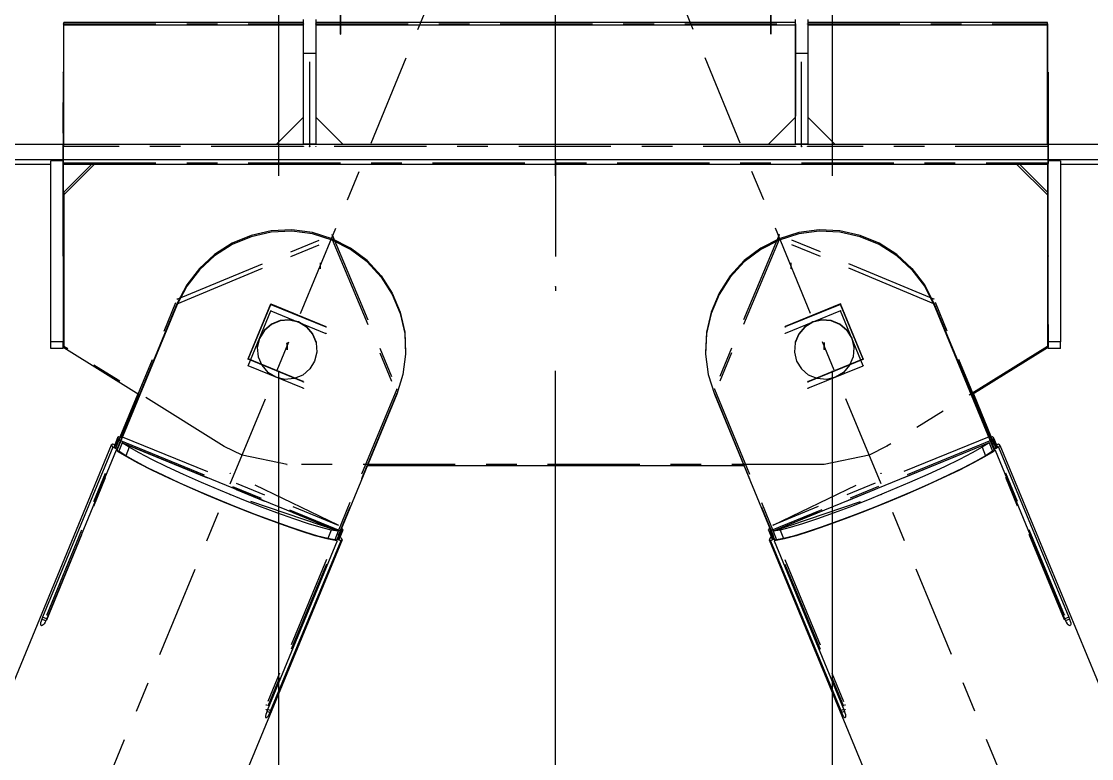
# Model space of a CAD drawing. Header units: millimetres. Extents: x 2368 to 8313, y 7493 to 11698.
# Drawn here: x 5199.21 to 5234.02, y 11434.65 to 11458.64 of the extents above; entities that cross this region are included whole.
import ezdxf

# ---------------------------------------------------------------- set-up
doc = ezdxf.new("R2010")
doc.units = ezdxf.units.MM
for name, pattern in [('CENTER', [50.8, 31.75, -6.35, 6.35, -6.35]), ('XKITLINE00', [0]), ('XKITLINE02', [4, 2, -2]), ('XKITLINE03', [6, 3, -1, 1, -1])]:
    doc.linetypes.add(name, pattern=pattern)

msp = doc.modelspace()

# ---------------------------------------------------------------- linework, layer by layer
at = {"color": 6, "linetype": 'CENTER'}
for p, q in [((5216.5882, 10907.5139), (5216.5882, 11508.9854)), ((5207.5882, 10907.5139), (5207.5882, 11495.735)), ((5225.5882, 10907.5139), (5225.5882, 11495.735))]:
    msp.add_line(p, q, dxfattribs=at)
at = {"color": 8, "linetype": 'XKITLINE03'}
for p, q in [((5052.5881, 11072.0118), (5216.5881, 11469.2205)), ((5052.5882, 11072.0118), (5216.5882, 11469.2205)), ((5209.5881, 11458.2205), (5209.5881, 11469.2205)), ((5209.5882, 11469.2205), (5209.5882, 11458.2205)), ((5209.5882, 11458.2205), (5209.5882, 11469.2205)), ((5380.5882, 11072.0118), (5216.5882, 11469.2205)), ((5380.5882, 11072.0118), (5216.5882, 11469.2205)), ((5223.5881, 11458.2205), (5223.5881, 11469.2205)), ((5223.5882, 11469.2205), (5223.5882, 11458.2205)), ((5223.5882, 11458.2205), (5223.5882, 11469.2205)), ((5200.5881, 11454.5683), (5200.5881, 11458.5529)), ((5200.5881, 11458.5529), (5208.3881, 11458.5529)), ((5200.5882, 11454.5683), (5200.5882, 11458.5529)), ((5200.5882, 11458.5529), (5208.3881, 11458.5529)), ((5208.7881, 11458.5529), (5224.3881, 11458.5529)), ((5208.7881, 11458.5529), (5224.3881, 11458.5529)), ((5224.3881, 11458.5529), (5224.3881, 11454.5684)), ((5224.3881, 11458.5529), (5224.3882, 11454.5684)), ((5224.7881, 11458.5529), (5232.5881, 11458.553)), ((5224.7881, 11458.5529), (5232.5882, 11458.553)), ((5232.5881, 11458.553), (5232.5881, 11454.5684)), ((5232.5882, 11458.553), (5232.5882, 11454.5684)), ((5209.5881, 11458.2205), (5209.5881, 11458.2205)), ((5209.5882, 11458.2205), (5209.5882, 11458.2205)), ((5223.5881, 11458.2205), (5223.5881, 11458.2205)), ((5223.5882, 11458.2205), (5223.5882, 11458.2205)), ((5200.5681, 11451.0013), (5200.5681, 11456.9781)), ((5200.5681, 11456.9781), (5200.5681, 11454.0194)), ((5200.5682, 11451.0013), (5200.5682, 11456.9781)), ((5200.5682, 11456.9781), (5200.5682, 11454.0194)), ((5208.5881, 11454.5574), (5208.5882, 11457.3164)), ((5208.5881, 11454.5574), (5208.5881, 11457.3161)), ((5224.5881, 11454.5574), (5224.5882, 11457.3164)), ((5224.5881, 11454.5574), (5224.5881, 11457.3161)), ((5232.6081, 11451.0013), (5232.6081, 11456.9781)), ((5232.6081, 11456.9781), (5232.6081, 11454.0194)), ((5232.6082, 11451.0013), (5232.6082, 11456.9781)), ((5232.6082, 11456.9781), (5232.6082, 11454.0194)), ((5200.5681, 11454.0194), (5200.5681, 11454.6549)), ((5200.5682, 11454.0194), (5200.5682, 11454.6549)), ((5208.3881, 11454.5683), (5200.5881, 11454.5683)), ((5208.3881, 11454.5683), (5200.5882, 11454.5683)), ((5224.3881, 11454.5684), (5208.7881, 11454.5684)), ((5224.3882, 11454.5684), (5208.7881, 11454.5684)), ((5232.5881, 11454.5684), (5224.7881, 11454.5684)), ((5232.5882, 11454.5684), (5224.7881, 11454.5684)), ((5232.6081, 11454.0194), (5232.6081, 11454.6549)), ((5232.6082, 11454.0194), (5232.6082, 11454.6549)), ((5200.5881, 11454.0304), (5232.5881, 11454.0305)), ((5200.5882, 11454.0304), (5232.5882, 11454.0305)), ((5216.5881, 11454.129), (5216.5881, 11454.0539)), ((5216.5881, 11454.0539), (5216.5881, 11453.9805)), ((5216.5881, 11453.9805), (5216.5881, 11453.9839)), ((5216.5881, 11453.9839), (5216.5881, 11450.002)), ((5232.5881, 11454.0305), (5232.5881, 11448.0633)), ((5232.5882, 11454.0305), (5232.5882, 11448.0633)), ((5204.2828, 11449.6005), (5209.3209, 11451.694)), ((5204.2828, 11449.4513), (5209.3209, 11451.5448)), ((5204.2829, 11449.6005), (5209.321, 11451.694)), ((5204.2829, 11449.4513), (5209.321, 11451.5448)), ((5209.3209, 11451.694), (5211.4226, 11446.6754)), ((5209.3209, 11451.5448), (5211.4226, 11446.5262)), ((5209.321, 11451.694), (5211.4226, 11446.6754)), ((5209.321, 11451.5448), (5211.4226, 11446.5262)), ((5223.8553, 11451.694), (5221.7537, 11446.6754)), ((5223.8553, 11451.5448), (5221.7537, 11446.5262)), ((5223.8554, 11451.694), (5221.7538, 11446.6754)), ((5223.8554, 11451.5448), (5221.7538, 11446.5262)), ((5228.8934, 11449.6005), (5223.8553, 11451.694)), ((5228.8934, 11449.4513), (5223.8553, 11451.5448)), ((5228.8935, 11449.6005), (5223.8554, 11451.694)), ((5228.8935, 11449.4513), (5223.8554, 11451.5448)), ((5216.5881, 11450.002), (5216.5881, 11449.8688)), ((5200.0379, 11439.3192), (5204.2828, 11449.6005)), ((5200.0379, 11439.17), (5204.2828, 11449.4513)), ((5200.038, 11439.3192), (5204.2829, 11449.6005)), ((5200.038, 11439.17), (5204.2829, 11449.4513)), ((5206.5866, 11447.6549), (5207.3246, 11449.4421)), ((5206.5866, 11447.6408), (5207.3246, 11449.4281)), ((5206.5867, 11447.6549), (5207.3246, 11449.4421)), ((5206.5867, 11447.6408), (5207.3246, 11449.4281)), ((5207.3246, 11449.4421), (5209.1188, 11448.707)), ((5207.3246, 11449.4421), (5209.1187, 11448.707)), ((5207.3246, 11449.4281), (5209.1188, 11448.693)), ((5207.3246, 11449.4281), (5209.1187, 11448.693)), ((5225.8517, 11449.4421), (5224.0575, 11448.707)), ((5225.8517, 11449.4281), (5224.0575, 11448.693)), ((5225.8518, 11449.4421), (5224.0576, 11448.707)), ((5225.8518, 11449.4281), (5224.0576, 11448.693)), ((5226.5896, 11447.6549), (5225.8517, 11449.4421)), ((5226.5896, 11447.6408), (5225.8517, 11449.4281)), ((5226.5897, 11447.6549), (5225.8518, 11449.4421)), ((5226.5897, 11447.6408), (5225.8518, 11449.4281)), ((5233.1384, 11439.3192), (5228.8934, 11449.6005)), ((5233.1384, 11439.17), (5228.8934, 11449.4513)), ((5233.1385, 11439.3192), (5228.8935, 11449.6005)), ((5233.1385, 11439.17), (5228.8935, 11449.4513)), ((5206.5866, 11447.4337), (5207.3246, 11449.2209)), ((5206.5867, 11447.4337), (5207.3246, 11449.2209)), ((5207.3246, 11449.2209), (5209.1188, 11448.4858)), ((5207.3246, 11449.2209), (5209.1187, 11448.4858)), ((5225.8517, 11449.2209), (5224.0575, 11448.4858)), ((5225.8518, 11449.2209), (5224.0576, 11448.4858)), ((5226.5896, 11447.4337), (5225.8517, 11449.2209)), ((5226.5897, 11447.4337), (5225.8518, 11449.2209)), ((5200.5681, 11448.7783), (5200.5681, 11448.0426)), ((5200.5682, 11448.7783), (5200.5682, 11448.0426)), ((5232.6081, 11448.7782), (5232.6081, 11448.0426)), ((5232.6082, 11448.7783), (5232.6082, 11448.0426)), ((5205.8092, 11444.8096), (5200.5881, 11448.0633)), ((5205.8093, 11444.8096), (5200.5882, 11448.0633)), ((5207.8527, 11447.9668), (5207.8527, 11448.1599)), ((5207.8528, 11447.9668), (5207.8528, 11448.1599)), ((5225.3236, 11447.9668), (5225.3236, 11448.1599)), ((5225.3236, 11447.9668), (5225.3236, 11448.1599)), ((5232.5881, 11448.0633), (5227.3597, 11444.8131)), ((5232.5882, 11448.0633), (5227.3598, 11444.8131)), ((5208.3808, 11446.9198), (5206.5866, 11447.6549)), ((5208.3808, 11446.9057), (5206.5866, 11447.6408)), ((5208.3809, 11446.9198), (5206.5867, 11447.6549)), ((5208.3809, 11446.9057), (5206.5867, 11447.6408)), ((5224.7954, 11446.9198), (5226.5896, 11447.6549)), ((5224.7954, 11446.9057), (5226.5896, 11447.6408)), ((5224.7955, 11446.9198), (5226.5897, 11447.6549)), ((5224.7955, 11446.9057), (5226.5897, 11447.6408)), ((5208.3808, 11446.6986), (5206.5866, 11447.4337)), ((5208.3809, 11446.6986), (5206.5867, 11447.4337)), ((5224.7954, 11446.6986), (5226.5896, 11447.4337)), ((5224.7955, 11446.6986), (5226.5897, 11447.4337)), ((5211.4226, 11446.6754), (5207.1776, 11436.3941)), ((5211.4226, 11446.6754), (5207.1777, 11436.3941)), ((5221.7537, 11446.6754), (5225.9987, 11436.3941)), ((5221.7538, 11446.6754), (5225.9987, 11436.3941)), ((5211.4226, 11446.5262), (5207.1776, 11436.2448)), ((5211.4226, 11446.5262), (5207.1777, 11436.2448)), ((5221.7537, 11446.5262), (5225.9987, 11436.2448)), ((5221.7538, 11446.5262), (5225.9987, 11436.2448)), ((5202.3813, 11445.1212), (5202.3417, 11445.0864)), ((5202.3417, 11445.0864), (5202.3813, 11445.0193)), ((5202.3813, 11445.1212), (5202.3418, 11445.0864)), ((5202.3418, 11445.0864), (5202.3814, 11445.0193)), ((5202.3813, 11445.0193), (5209.6267, 11442.0509)), ((5202.3814, 11445.0193), (5209.6268, 11442.0509)), ((5202.4915, 11445.1234), (5209.5167, 11442.2452)), ((5202.4915, 11445.1234), (5209.5168, 11442.2452)), ((5202.4915, 11444.9268), (5209.5167, 11442.0486)), ((5202.4915, 11444.9268), (5209.5168, 11442.0486)), ((5206.3887, 11444.5175), (5205.8092, 11444.8096)), ((5206.3888, 11444.5175), (5205.8093, 11444.8096)), ((5230.795, 11445.0193), (5223.5496, 11442.0509)), ((5230.7949, 11445.0193), (5223.5496, 11442.0509)), ((5230.6848, 11445.1234), (5223.6595, 11442.2452)), ((5230.6848, 11444.9268), (5223.6595, 11442.0486)), ((5230.6849, 11445.1234), (5223.6596, 11442.2452)), ((5230.6849, 11444.9268), (5223.6596, 11442.0486)), ((5227.3597, 11444.8131), (5226.7865, 11444.5201)), ((5227.3598, 11444.8131), (5226.7866, 11444.5201)), ((5230.8345, 11445.0864), (5230.7949, 11445.0193)), ((5230.795, 11445.1212), (5230.8345, 11445.0864)), ((5230.8346, 11445.0864), (5230.795, 11445.0193)), ((5230.7951, 11445.1212), (5230.8346, 11445.0864)), ((5207.8527, 11444.2182), (5206.3887, 11444.5175)), ((5207.8528, 11444.2182), (5206.3888, 11444.5175)), ((5226.7865, 11444.5201), (5225.3235, 11444.2182)), ((5226.7866, 11444.5201), (5225.3236, 11444.2182)), ((5225.3235, 11444.2182), (5207.8527, 11444.2182)), ((5225.3236, 11444.2182), (5207.8528, 11444.2182)), ((5209.5167, 11442.2452), (5206.0041, 11443.9336)), ((5209.5168, 11442.2452), (5206.0042, 11443.9336)), ((5223.6595, 11442.2452), (5227.1722, 11443.9336)), ((5223.6596, 11442.2452), (5227.1722, 11443.9336)), ((5209.5167, 11442.0486), (5206.0041, 11443.2384)), ((5209.5168, 11442.0486), (5206.0042, 11443.2384)), ((5223.6595, 11442.0486), (5227.1722, 11443.2384)), ((5223.6596, 11442.0486), (5227.1723, 11443.2384)), ((5209.6664, 11442.0855), (5209.6267, 11442.1527)), ((5209.6267, 11442.0509), (5209.6664, 11442.0855)), ((5209.6665, 11442.0855), (5209.6268, 11442.1527)), ((5209.6268, 11442.0509), (5209.6665, 11442.0855)), ((5223.5098, 11442.0855), (5223.5496, 11442.1527)), ((5223.5496, 11442.0509), (5223.5098, 11442.0855)), ((5223.5099, 11442.0855), (5223.5496, 11442.1527)), ((5223.5496, 11442.0509), (5223.5099, 11442.0855))]:
    msp.add_line(p, q, dxfattribs=at)
at = {"color": 8, "linetype": 'XKITLINE00'}
for p, q in [((5200.5882, 11454.6339), (5200.5882, 11458.5968)), ((5208.3881, 11458.5968), (5200.5882, 11458.5968)), ((5208.3881, 11458.509), (5200.5882, 11458.509)), ((5208.3882, 11454.6372), (5208.3882, 11458.7027)), ((5224.3881, 11458.5968), (5208.7881, 11458.5968)), ((5224.3881, 11458.5091), (5208.7881, 11458.509)), ((5208.7882, 11458.7027), (5208.7882, 11454.6375)), ((5224.3882, 11454.6372), (5224.3882, 11458.7027)), ((5232.5882, 11458.5968), (5224.7881, 11458.5968)), ((5232.5882, 11458.5091), (5224.7881, 11458.5091)), ((5224.7882, 11458.7027), (5224.7882, 11454.6375)), ((5232.5882, 11454.6339), (5232.5882, 11458.5968)), ((5208.3881, 11455.5206), (5207.498, 11454.6339)), ((5209.6783, 11454.6339), (5208.7881, 11455.5206)), ((5224.3882, 11455.5206), (5223.498, 11454.6339)), ((5225.6783, 11454.6339), (5224.7881, 11455.5207)), ((5256.1478, 11454.6339), (5177.0286, 11454.6339)), ((5208.7882, 11454.6375), (5208.3882, 11454.6375)), ((5208.7882, 11454.6375), (5208.7882, 11454.6372)), ((5224.7882, 11454.6375), (5224.3882, 11454.6375)), ((5224.7882, 11454.6375), (5224.7882, 11454.6372)), ((5256.1326, 11454.1291), (5177.0438, 11454.129)), ((5200.1682, 11453.9805), (5177.0483, 11453.9805)), ((5200.5682, 11454.0965), (5200.1682, 11454.0965)), ((5200.1682, 11447.9956), (5200.1682, 11454.0965)), ((5200.5682, 11454.0965), (5200.5682, 11448.2083)), ((5232.6082, 11453.9805), (5200.5682, 11453.9805)), ((5201.5822, 11453.9805), (5200.5882, 11452.9904)), ((5201.4941, 11453.9805), (5200.5882, 11453.0782)), ((5232.5882, 11452.9905), (5231.5943, 11453.9805)), ((5232.5882, 11453.0782), (5231.6824, 11453.9805)), ((5233.0082, 11454.0965), (5232.6082, 11454.0965)), ((5232.6082, 11447.9956), (5232.6082, 11454.0965)), ((5233.0082, 11454.0965), (5233.0082, 11448.2083)), ((5256.1281, 11453.9805), (5233.0082, 11453.9805)), ((5200.5882, 11453.0782), (5200.5882, 11452.9904)), ((5200.5882, 11452.9904), (5200.5882, 11448.0194)), ((5232.5882, 11453.0782), (5232.5882, 11452.9905)), ((5232.5882, 11452.9905), (5232.5882, 11448.0194)), ((5207.3394, 11451.8216), (5206.6828, 11451.6749)), ((5207.3394, 11451.7777), (5206.6828, 11451.631)), ((5208.0115, 11451.8525), (5207.3394, 11451.8216)), ((5208.0115, 11451.8086), (5207.3394, 11451.7777)), ((5208.6788, 11451.7667), (5208.0115, 11451.8525)), ((5208.6788, 11451.7228), (5208.0115, 11451.8086)), ((5209.321, 11451.5667), (5208.6788, 11451.7667)), ((5224.4976, 11451.7667), (5223.8554, 11451.5667)), ((5225.1649, 11451.8525), (5224.4976, 11451.7667)), ((5225.1649, 11451.8086), (5224.4976, 11451.7228)), ((5225.837, 11451.8216), (5225.1649, 11451.8525)), ((5225.837, 11451.7777), (5225.1649, 11451.8086)), ((5226.4936, 11451.6749), (5225.837, 11451.8216)), ((5226.4936, 11451.631), (5225.837, 11451.7777)), ((5206.0619, 11451.4169), (5205.4953, 11451.0553)), ((5206.6828, 11451.6749), (5206.0619, 11451.4169)), ((5206.6828, 11451.631), (5206.0619, 11451.373)), ((5209.321, 11451.5229), (5208.6788, 11451.7228)), ((5209.9186, 11451.2587), (5209.321, 11451.5667)), ((5209.9186, 11451.2149), (5209.321, 11451.5229)), ((5223.8554, 11451.5667), (5223.2578, 11451.2587)), ((5223.8554, 11451.5229), (5223.2578, 11451.2149)), ((5224.4976, 11451.7228), (5223.8554, 11451.5229)), ((5227.1145, 11451.4169), (5226.4936, 11451.6749)), ((5227.1145, 11451.373), (5226.4936, 11451.631)), ((5227.6811, 11451.0553), (5227.1145, 11451.4169)), ((5206.0619, 11451.373), (5205.4953, 11451.0114)), ((5210.4534, 11450.8521), (5209.9186, 11451.2587)), ((5210.4534, 11450.8082), (5209.9186, 11451.2149)), ((5223.2578, 11451.2587), (5222.723, 11450.8521)), ((5223.2578, 11451.2149), (5222.723, 11450.8082)), ((5227.6811, 11451.0114), (5227.1145, 11451.373)), ((5205.4953, 11451.0553), (5205.0004, 11450.6013)), ((5205.4953, 11451.0114), (5205.0004, 11450.5574)), ((5210.4534, 11450.8521), (5210.9092, 11450.359)), ((5210.4534, 11450.8082), (5210.9092, 11450.3151)), ((5222.723, 11450.8521), (5222.2672, 11450.359)), ((5222.723, 11450.8082), (5222.2672, 11450.3151)), ((5228.176, 11450.6013), (5227.6811, 11451.0553)), ((5228.176, 11450.5574), (5227.6811, 11451.0114)), ((5205.0004, 11450.6013), (5204.5921, 11450.0685)), ((5205.0004, 11450.5574), (5204.5921, 11450.0246)), ((5228.176, 11450.6013), (5228.5843, 11450.0685)), ((5228.176, 11450.5574), (5228.5843, 11450.0246)), ((5204.5921, 11450.0685), (5204.2829, 11449.4732)), ((5204.5921, 11450.0246), (5204.2829, 11449.4293)), ((5204.5921, 11450.0685), (5204.5921, 11450.0246)), ((5210.9092, 11450.359), (5211.2722, 11449.7947)), ((5210.9092, 11450.3151), (5211.2722, 11449.7508)), ((5222.2672, 11450.359), (5221.9042, 11449.7947)), ((5222.2672, 11450.3151), (5221.9042, 11449.7508)), ((5228.5843, 11450.0685), (5228.5843, 11450.0246)), ((5228.5843, 11450.0685), (5228.8935, 11449.4732)), ((5228.5843, 11450.0246), (5228.8935, 11449.4293)), ((5211.2722, 11449.7947), (5211.5312, 11449.1761)), ((5211.2722, 11449.7508), (5211.5312, 11449.1322)), ((5221.9042, 11449.7947), (5221.6452, 11449.1761)), ((5221.9042, 11449.7508), (5221.6452, 11449.1322)), ((5204.2829, 11449.4732), (5202.3041, 11444.6805)), ((5204.2829, 11449.4293), (5202.3202, 11444.6756)), ((5204.2829, 11449.4732), (5204.2829, 11449.4293)), ((5228.8935, 11449.4732), (5228.8935, 11449.4293)), ((5228.8935, 11449.4732), (5230.8723, 11444.6805)), ((5228.8935, 11449.4293), (5230.8562, 11444.6756)), ((5211.5312, 11449.1761), (5211.6785, 11448.5221)), ((5211.5312, 11449.1322), (5211.6785, 11448.4782)), ((5221.6452, 11449.1761), (5221.4979, 11448.5221)), ((5221.6452, 11449.1322), (5221.4979, 11448.4782)), ((5207.3439, 11448.7894), (5207.1136, 11448.5925)), ((5207.3439, 11448.7753), (5207.1136, 11448.5784)), ((5207.624, 11448.9058), (5207.3439, 11448.7894)), ((5207.624, 11448.8917), (5207.3439, 11448.7753)), ((5207.9265, 11448.9302), (5207.624, 11448.9058)), ((5207.9265, 11448.9162), (5207.624, 11448.8917)), ((5208.2217, 11448.8604), (5207.9265, 11448.9302)), ((5208.2217, 11448.8464), (5207.9265, 11448.9162)), ((5208.2217, 11448.8604), (5208.2217, 11448.8464)), ((5208.4809, 11448.7031), (5208.2217, 11448.8604)), ((5208.4809, 11448.689), (5208.2217, 11448.8464)), ((5208.4809, 11448.7031), (5208.6786, 11448.4737)), ((5208.4809, 11448.689), (5208.6786, 11448.4597)), ((5224.6955, 11448.7031), (5224.4978, 11448.4737)), ((5224.6955, 11448.689), (5224.4978, 11448.4597)), ((5224.9547, 11448.8604), (5224.6955, 11448.7031)), ((5224.9547, 11448.8464), (5224.6955, 11448.689)), ((5225.25, 11448.9302), (5224.9547, 11448.8604)), ((5225.25, 11448.9162), (5224.9547, 11448.8464)), ((5224.9547, 11448.8604), (5224.9547, 11448.8464)), ((5225.5524, 11448.9058), (5225.25, 11448.9302)), ((5225.5524, 11448.8917), (5225.25, 11448.9162)), ((5225.8325, 11448.7894), (5225.5524, 11448.9058)), ((5225.8325, 11448.7753), (5225.5524, 11448.8917)), ((5226.0628, 11448.5925), (5225.8325, 11448.7894)), ((5226.0628, 11448.5784), (5225.8325, 11448.7753)), ((5206.9557, 11448.3343), (5206.8856, 11448.0402)), ((5206.9557, 11448.3203), (5206.8856, 11448.0261)), ((5207.1136, 11448.5925), (5206.9557, 11448.3343)), ((5207.1136, 11448.5784), (5206.9557, 11448.3203)), ((5206.9557, 11448.3343), (5206.9557, 11448.3203)), ((5208.6786, 11448.4737), (5208.7954, 11448.1947)), ((5208.6786, 11448.4597), (5208.7954, 11448.1807)), ((5211.6785, 11448.5221), (5211.7095, 11447.8525)), ((5211.6785, 11448.4782), (5211.7095, 11447.8087)), ((5221.4979, 11448.5221), (5221.4669, 11447.8525)), ((5221.4979, 11448.4782), (5221.4669, 11447.8087)), ((5224.4978, 11448.4737), (5224.381, 11448.1947)), ((5224.4978, 11448.4597), (5224.381, 11448.1807)), ((5226.0628, 11448.5925), (5226.2207, 11448.3343)), ((5226.0628, 11448.5784), (5226.2207, 11448.3203)), ((5226.2207, 11448.3343), (5226.2908, 11448.0402)), ((5226.2207, 11448.3343), (5226.2207, 11448.3203)), ((5226.2207, 11448.3203), (5226.2908, 11448.0261)), ((5200.5682, 11448.2083), (5200.1682, 11448.2083)), ((5200.5682, 11447.9956), (5200.1682, 11447.9956)), ((5200.5682, 11447.9956), (5200.5682, 11448.2083)), ((5203.0465, 11446.4874), (5200.5882, 11448.0194)), ((5206.8856, 11448.0261), (5206.9101, 11447.7248)), ((5208.7954, 11448.1807), (5208.82, 11447.8793)), ((5224.381, 11448.1807), (5224.3564, 11447.8793)), ((5226.2908, 11448.0261), (5226.2663, 11447.7248)), ((5232.5882, 11448.0194), (5230.1287, 11446.4905)), ((5233.0082, 11448.2083), (5232.6082, 11448.2083)), ((5233.0082, 11447.9956), (5232.6082, 11447.9956)), ((5233.0082, 11447.9956), (5233.0082, 11448.2083)), ((5206.9101, 11447.7248), (5207.027, 11447.4458)), ((5208.7499, 11447.5852), (5208.5919, 11447.327)), ((5208.82, 11447.8793), (5208.7499, 11447.5852)), ((5211.7095, 11447.8087), (5211.6234, 11447.1439)), ((5221.4669, 11447.8087), (5221.5531, 11447.1439)), ((5224.3564, 11447.8793), (5224.4266, 11447.5852)), ((5224.4266, 11447.5852), (5224.5845, 11447.327)), ((5226.2663, 11447.7248), (5226.1494, 11447.4458)), ((5207.027, 11447.4458), (5207.2247, 11447.2164)), ((5208.5919, 11447.327), (5208.3617, 11447.1301)), ((5224.8148, 11447.1301), (5224.5845, 11447.327)), ((5226.1494, 11447.4458), (5225.9518, 11447.2164)), ((5207.4838, 11447.0591), (5207.2247, 11447.2164)), ((5207.7791, 11446.9893), (5207.4838, 11447.0591)), ((5208.0816, 11447.0137), (5207.7791, 11446.9893)), ((5208.3617, 11447.1301), (5208.0816, 11447.0137)), ((5211.6234, 11447.1439), (5211.4226, 11446.5042)), ((5221.5531, 11447.1439), (5221.7538, 11446.5042)), ((5225.0948, 11447.0137), (5224.8148, 11447.1301)), ((5225.3973, 11446.9893), (5225.0948, 11447.0137)), ((5225.6926, 11447.0591), (5225.3973, 11446.9893)), ((5225.9518, 11447.2164), (5225.6926, 11447.0591)), ((5203.0004, 11446.5162), (5202.4182, 11445.1061)), ((5203.0148, 11446.5072), (5202.4337, 11445.0997)), ((5211.4226, 11446.5042), (5209.4599, 11441.7505)), ((5221.7538, 11446.5042), (5223.7165, 11441.7505)), ((5230.1604, 11446.5102), (5230.7427, 11445.0997)), ((5230.1748, 11446.5191), (5230.7582, 11445.1061)), ((5202.1352, 11444.848), (5135.4451, 11283.3241)), ((5202.1822, 11444.8796), (5202.1352, 11444.848)), ((5202.1352, 11444.848), (5202.1822, 11444.7778)), ((5202.2457, 11444.8536), (5202.1822, 11444.8796)), ((5202.3418, 11445.0864), (5202.2277, 11444.8101)), ((5202.2277, 11444.8101), (5202.2376, 11444.7805)), ((5202.3517, 11445.0569), (5202.2376, 11444.7805)), ((5202.3814, 11445.0193), (5202.2673, 11444.743)), ((5202.3517, 11445.1079), (5202.3418, 11445.0864)), ((5202.3418, 11445.0864), (5202.3517, 11445.0569)), ((5202.3813, 11445.1212), (5202.3517, 11445.1079)), ((5202.3517, 11445.0569), (5202.3814, 11445.0193)), ((5202.4915, 11444.9268), (5202.3774, 11444.6504)), ((5202.4709, 11445.0845), (5202.3813, 11445.1212)), ((5202.4343, 11444.9976), (5202.3814, 11445.0193)), ((5202.7193, 11444.7781), (5202.4915, 11444.9268)), ((5209.5168, 11442.0486), (5202.4915, 11444.9268)), ((5230.6849, 11444.9268), (5223.6596, 11442.0486)), ((5230.6849, 11444.9268), (5230.4571, 11444.7781)), ((5230.6849, 11444.9268), (5230.799, 11444.6504)), ((5230.7951, 11445.1212), (5230.7055, 11445.0845)), ((5230.795, 11445.0193), (5230.7421, 11444.9976)), ((5230.8247, 11445.0569), (5230.795, 11445.0193)), ((5230.795, 11445.0193), (5230.9091, 11444.743)), ((5230.8247, 11445.1079), (5230.7951, 11445.1212)), ((5230.8247, 11445.1079), (5230.8346, 11445.0864)), ((5230.8346, 11445.0864), (5230.8247, 11445.0569)), ((5230.8247, 11445.0569), (5230.9388, 11444.7805)), ((5230.8346, 11445.0864), (5230.9487, 11444.8101)), ((5230.9943, 11444.8796), (5230.9307, 11444.8536)), ((5230.9487, 11444.8101), (5230.9388, 11444.7805)), ((5231.0412, 11444.848), (5230.9943, 11444.8796)), ((5231.0412, 11444.848), (5230.9943, 11444.7778)), ((5231.0412, 11444.848), (5297.7313, 11283.3241)), ((5202.1822, 11444.7778), (5199.8999, 11439.2502)), ((5202.2951, 11444.6841), (5200.0129, 11439.1566)), ((5202.3202, 11444.7213), (5202.1822, 11444.7778)), ((5202.2376, 11444.7805), (5202.2673, 11444.743)), ((5202.3202, 11444.7213), (5202.2673, 11444.743)), ((5202.3617, 11444.6333), (5202.2951, 11444.6841)), ((5202.3774, 11444.6504), (5202.2951, 11444.6841)), ((5202.3202, 11444.6926), (5202.3136, 11444.6766)), ((5202.3202, 11444.6926), (5202.3202, 11444.6756)), ((5202.3781, 11444.6519), (5202.3202, 11444.6756)), ((5202.6383, 11444.4637), (5202.3617, 11444.6333)), ((5202.6052, 11444.5017), (5202.3774, 11444.6504)), ((5202.7193, 11444.7781), (5202.6052, 11444.5017)), ((5202.9291, 11444.3182), (5202.6052, 11444.5017)), ((5203.0137, 11444.259), (5202.6383, 11444.4637)), ((5203.0432, 11444.5946), (5202.7193, 11444.7781)), ((5203.4536, 11444.3815), (5203.0432, 11444.5946)), ((5230.1332, 11444.5946), (5229.7228, 11444.3815)), ((5230.4571, 11444.7781), (5230.1332, 11444.5946)), ((5230.5381, 11444.4637), (5230.1627, 11444.259)), ((5230.5712, 11444.5017), (5230.2473, 11444.3182)), ((5230.4571, 11444.7781), (5230.5712, 11444.5017)), ((5230.8147, 11444.6333), (5230.5381, 11444.4637)), ((5230.799, 11444.6504), (5230.5712, 11444.5017)), ((5230.8562, 11444.6756), (5230.7984, 11444.6519)), ((5230.8813, 11444.6841), (5230.799, 11444.6504)), ((5230.8813, 11444.6841), (5230.8147, 11444.6333)), ((5230.9943, 11444.7778), (5230.8562, 11444.7213)), ((5230.9091, 11444.743), (5230.8562, 11444.7213)), ((5230.8562, 11444.6926), (5230.8562, 11444.6756)), ((5230.8562, 11444.6926), (5230.8628, 11444.6766)), ((5230.8813, 11444.6841), (5233.1635, 11439.1566)), ((5230.9388, 11444.7805), (5230.9091, 11444.743)), ((5230.9943, 11444.7778), (5233.2765, 11439.2502)), ((5203.3395, 11444.1051), (5202.9291, 11444.3182)), ((5203.4765, 11444.0255), (5203.0137, 11444.259)), ((5203.8246, 11443.8688), (5203.3395, 11444.1051)), ((5203.9387, 11444.1452), (5203.4536, 11444.3815)), ((5204.4841, 11443.8925), (5203.9387, 11444.1452)), ((5222.7157, 11444.1743), (5210.4607, 11444.1743)), ((5229.2377, 11444.1452), (5228.6923, 11443.8925)), ((5229.7228, 11444.3815), (5229.2377, 11444.1452)), ((5229.8369, 11444.1051), (5229.3519, 11443.8688)), ((5230.1627, 11444.259), (5229.6999, 11444.0255)), ((5230.2473, 11444.3182), (5229.8369, 11444.1051)), ((5204.0126, 11443.7702), (5203.4765, 11444.0255)), ((5204.37, 11443.6161), (5203.8246, 11443.8688)), ((5204.6058, 11443.5009), (5204.0126, 11443.7702)), ((5205.074, 11443.6309), (5204.4841, 11443.8925)), ((5228.6923, 11443.8925), (5228.1024, 11443.6309)), ((5229.1638, 11443.7702), (5228.5706, 11443.5009)), ((5229.3519, 11443.8688), (5228.8064, 11443.6161)), ((5229.6999, 11444.0255), (5229.1638, 11443.7702)), ((5204.9599, 11443.3545), (5204.37, 11443.6161)), ((5205.238, 11443.2258), (5204.6058, 11443.5009)), ((5205.6911, 11443.368), (5205.074, 11443.6309)), ((5228.1024, 11443.6309), (5227.4854, 11443.368)), ((5228.5706, 11443.5009), (5227.9384, 11443.2258)), ((5228.8064, 11443.6161), (5228.2166, 11443.3545)), ((5205.5769, 11443.0916), (5204.9599, 11443.3545)), ((5205.8901, 11442.9532), (5205.238, 11443.2258)), ((5206.2032, 11442.835), (5205.5769, 11443.0916)), ((5206.3173, 11443.1114), (5205.6911, 11443.368)), ((5206.9344, 11442.8687), (5206.3173, 11443.1114)), ((5226.8591, 11443.1114), (5226.242, 11442.8687)), ((5227.4854, 11443.368), (5226.8591, 11443.1114)), ((5227.5995, 11443.0916), (5226.9732, 11442.835)), ((5227.9384, 11443.2258), (5227.2864, 11442.9532)), ((5228.2166, 11443.3545), (5227.5995, 11443.0916)), ((5206.5421, 11442.6915), (5205.8901, 11442.9532)), ((5206.8203, 11442.5923), (5206.2032, 11442.835)), ((5207.5242, 11442.647), (5206.9344, 11442.8687)), ((5226.242, 11442.8687), (5225.6522, 11442.647)), ((5226.9732, 11442.835), (5226.3562, 11442.5923)), ((5227.2864, 11442.9532), (5226.6343, 11442.6915)), ((5207.1743, 11442.4486), (5206.5421, 11442.6915)), ((5207.4101, 11442.3706), (5206.8203, 11442.5923)), ((5207.7675, 11442.2318), (5207.1743, 11442.4486)), ((5207.9556, 11442.1763), (5207.4101, 11442.3706)), ((5208.0697, 11442.4527), (5207.5242, 11442.647)), ((5208.5547, 11442.2916), (5208.0697, 11442.4527)), ((5225.1067, 11442.4527), (5224.6217, 11442.2916)), ((5225.6522, 11442.647), (5225.1067, 11442.4527)), ((5225.7663, 11442.3706), (5225.2209, 11442.1763)), ((5226.0021, 11442.4486), (5225.409, 11442.2318)), ((5226.3562, 11442.5923), (5225.7663, 11442.3706)), ((5226.6343, 11442.6915), (5226.0021, 11442.4486)), ((5208.3036, 11442.0478), (5207.7675, 11442.2318)), ((5208.4406, 11442.0152), (5207.9556, 11442.1763)), ((5208.7664, 11441.9021), (5208.3036, 11442.0478)), ((5208.851, 11441.892), (5208.4406, 11442.0152)), ((5208.9651, 11442.1683), (5208.5547, 11442.2916)), ((5209.289, 11442.0865), (5208.9651, 11442.1683)), ((5209.289, 11442.0865), (5209.1749, 11441.8101)), ((5209.5168, 11442.0486), (5209.289, 11442.0865)), ((5209.5168, 11442.0486), (5209.4027, 11441.7722)), ((5209.6268, 11442.0509), (5209.5127, 11441.7745)), ((5209.6566, 11442.0641), (5209.5424, 11441.7877)), ((5209.6268, 11442.0509), (5209.5901, 11442.0659)), ((5209.6268, 11442.1527), (5209.6566, 11442.1151)), ((5209.6566, 11442.0641), (5209.6268, 11442.0509)), ((5209.6566, 11442.1151), (5209.6665, 11442.0855)), ((5209.6665, 11442.0855), (5209.6566, 11442.0641)), ((5223.5199, 11442.1151), (5223.5099, 11442.0855)), ((5223.5099, 11442.0855), (5223.5199, 11442.0641)), ((5223.5496, 11442.1527), (5223.5199, 11442.1151)), ((5223.5496, 11442.0509), (5223.5199, 11442.0641)), ((5223.5199, 11442.0641), (5223.634, 11441.7877)), ((5223.5863, 11442.0659), (5223.5496, 11442.0509)), ((5223.5496, 11442.0509), (5223.6637, 11441.7745)), ((5223.8874, 11442.0865), (5223.6596, 11442.0486)), ((5223.6596, 11442.0486), (5223.7737, 11441.7722)), ((5224.2113, 11442.1683), (5223.8874, 11442.0865)), ((5223.8874, 11442.0865), (5224.0015, 11441.8101)), ((5224.6217, 11442.2916), (5224.2113, 11442.1683)), ((5224.7358, 11442.0152), (5224.3254, 11441.892)), ((5224.8728, 11442.0478), (5224.41, 11441.9021)), ((5225.2209, 11442.1763), (5224.7358, 11442.0152)), ((5225.409, 11442.2318), (5224.8728, 11442.0478)), ((5209.6449, 11441.7713), (5116.544, 11216.2805)), ((5209.485, 11441.7385), (5207.2028, 11436.2109)), ((5209.5979, 11441.7396), (5207.3157, 11436.212)), ((5209.1418, 11441.7992), (5208.7664, 11441.9021)), ((5209.1749, 11441.8101), (5208.851, 11441.892)), ((5209.4184, 11441.7421), (5209.1418, 11441.7992)), ((5209.4027, 11441.7722), (5209.1749, 11441.8101)), ((5209.485, 11441.7385), (5209.4027, 11441.7722)), ((5209.4599, 11441.7505), (5209.4033, 11441.7737)), ((5209.485, 11441.7385), (5209.4184, 11441.7421)), ((5209.4539, 11441.7529), (5209.4533, 11441.7514)), ((5209.5979, 11441.7396), (5209.476, 11441.7895)), ((5209.5127, 11441.7745), (5209.476, 11441.7895)), ((5209.5424, 11441.7877), (5209.5127, 11441.7745)), ((5209.5979, 11441.8414), (5209.5694, 11441.8531)), ((5209.5979, 11441.8414), (5209.6449, 11441.7713)), ((5209.6449, 11441.7713), (5209.5979, 11441.7396)), ((5223.5785, 11441.8414), (5223.5315, 11441.7713)), ((5223.5315, 11441.7713), (5316.6324, 11216.2805)), ((5223.5785, 11441.7396), (5223.5315, 11441.7713)), ((5223.607, 11441.8531), (5223.5785, 11441.8414)), ((5223.7004, 11441.7895), (5223.5785, 11441.7396)), ((5223.5785, 11441.7396), (5225.8607, 11436.212)), ((5223.6637, 11441.7745), (5223.634, 11441.7877)), ((5223.7004, 11441.7895), (5223.6637, 11441.7745)), ((5223.7737, 11441.7722), (5223.6914, 11441.7385)), ((5223.758, 11441.7421), (5223.6914, 11441.7385)), ((5223.6914, 11441.7385), (5225.9737, 11436.2109)), ((5223.7731, 11441.7737), (5223.7165, 11441.7505)), ((5223.7225, 11441.7529), (5223.7231, 11441.7514)), ((5224.0346, 11441.7992), (5223.758, 11441.7421)), ((5224.0015, 11441.8101), (5223.7737, 11441.7722)), ((5224.3254, 11441.892), (5224.0015, 11441.8101)), ((5224.41, 11441.9021), (5224.0346, 11441.7992)), ((5199.8999, 11439.2502), (5199.8739, 11439.1823)), ((5200.0296, 11439.1971), (5199.8999, 11439.2502)), ((5233.2765, 11439.2502), (5233.1468, 11439.1971)), ((5233.2765, 11439.2502), (5233.3025, 11439.1823)), ((5199.8358, 11439.0632), (5199.832, 11439.0462)), ((5199.832, 11439.0462), (5199.8327, 11439.0181)), ((5199.8327, 11439.0181), (5199.8427, 11438.9866)), ((5199.852, 11439.1184), (5199.8358, 11439.0632)), ((5199.8609, 11438.9727), (5199.8427, 11438.9866)), ((5199.8739, 11439.1823), (5199.852, 11439.1184)), ((5199.8859, 11438.9775), (5199.8609, 11438.9727)), ((5200.0001, 11439.1306), (5199.8739, 11439.1823)), ((5199.9159, 11439.0005), (5199.8859, 11438.9775)), ((5199.9486, 11439.0401), (5199.9159, 11439.0005)), ((5199.9818, 11439.0935), (5199.9486, 11439.0401)), ((5200.0129, 11439.1566), (5199.9818, 11439.0935)), ((5233.1635, 11439.1566), (5233.1946, 11439.0935)), ((5233.3025, 11439.1823), (5233.1763, 11439.1306)), ((5233.1946, 11439.0935), (5233.2278, 11439.0401)), ((5233.2278, 11439.0401), (5233.2605, 11439.0005)), ((5233.2905, 11438.9775), (5233.2605, 11439.0005)), ((5233.3155, 11438.9727), (5233.2905, 11438.9775)), ((5233.3025, 11439.1823), (5233.3244, 11439.1184)), ((5233.3337, 11438.9866), (5233.3155, 11438.9727)), ((5233.3244, 11439.1184), (5233.3406, 11439.0632)), ((5233.3437, 11439.0181), (5233.3337, 11438.9866)), ((5233.3406, 11439.0632), (5233.3444, 11439.0462)), ((5233.3444, 11439.0462), (5233.3437, 11439.0181)), ((5207.1793, 11436.1446), (5207.1631, 11436.0844)), ((5207.2028, 11436.2109), (5207.1793, 11436.1446)), ((5207.2872, 11436.1451), (5207.1931, 11436.1837)), ((5207.3157, 11436.212), (5207.2195, 11436.2514)), ((5207.2872, 11436.1451), (5207.2597, 11436.0835)), ((5207.3157, 11436.212), (5207.2872, 11436.1451)), ((5225.9569, 11436.2514), (5225.8607, 11436.212)), ((5225.8607, 11436.212), (5225.8892, 11436.1451)), ((5225.9833, 11436.1837), (5225.8892, 11436.1451)), ((5225.8892, 11436.1451), (5225.9167, 11436.0835)), ((5225.9737, 11436.2109), (5225.9971, 11436.1446)), ((5225.9971, 11436.1446), (5226.0133, 11436.0844)), ((5207.1631, 11436.0844), (5207.1553, 11436.0345)), ((5207.1553, 11436.0345), (5207.1564, 11435.9987)), ((5207.1564, 11435.9987), (5207.1664, 11435.9796)), ((5207.1846, 11435.9786), (5207.1664, 11435.9796)), ((5207.2096, 11435.9958), (5207.1846, 11435.9786)), ((5207.2276, 11436.0162), (5207.2096, 11435.9958)), ((5207.2354, 11436.0316), (5207.2276, 11436.0162)), ((5207.2597, 11436.0835), (5207.2354, 11436.0316)), ((5225.9167, 11436.0835), (5225.941, 11436.0316)), ((5225.941, 11436.0316), (5225.9488, 11436.0162)), ((5225.9488, 11436.0162), (5225.9668, 11435.9958)), ((5225.9918, 11435.9786), (5225.9668, 11435.9958)), ((5226.01, 11435.9796), (5225.9918, 11435.9786)), ((5226.02, 11435.9987), (5226.01, 11435.9796)), ((5226.0133, 11436.0844), (5226.0211, 11436.0345)), ((5226.0211, 11436.0345), (5226.02, 11435.9987))]:
    msp.add_line(p, q, dxfattribs=at)
at = {"color": 3, "linetype": 'XKITLINE02'}
for p, q in [((5208.3881, 11457.601), (5208.7881, 11457.601)), ((5224.3881, 11457.601), (5224.7881, 11457.601)), ((5208.933, 11450.7763), (5208.933, 11450.5832)), ((5224.2433, 11450.7763), (5224.2433, 11450.5832)), ((5207.8527, 11448.188), (5207.8527, 11448.1739)), ((5207.8527, 11448.1739), (5207.8527, 11448.1599)), ((5207.8527, 11448.1599), (5207.8527, 11448.116)), ((5207.8527, 11448.1072), (5207.8527, 11448.0194)), ((5207.8527, 11448.0107), (5207.8527, 11447.9668)), ((5207.8527, 11447.9668), (5207.8527, 11447.9527)), ((5207.8528, 11448.188), (5207.8528, 11448.1739)), ((5207.8528, 11448.1739), (5207.8528, 11448.1599)), ((5207.8528, 11448.1599), (5207.8528, 11448.116)), ((5207.8528, 11448.1072), (5207.8528, 11448.0194)), ((5207.8528, 11448.0107), (5207.8528, 11447.9668)), ((5225.3236, 11448.188), (5225.3236, 11448.1739)), ((5225.3236, 11448.188), (5225.3236, 11448.1739)), ((5225.3236, 11448.1739), (5225.3236, 11448.1599)), ((5225.3236, 11448.1739), (5225.3236, 11448.1599)), ((5225.3236, 11448.1599), (5225.3236, 11448.116)), ((5225.3236, 11448.1599), (5225.3236, 11448.116)), ((5225.3236, 11448.1072), (5225.3236, 11448.0194)), ((5225.3236, 11448.1072), (5225.3236, 11448.0194)), ((5225.3236, 11448.0107), (5225.3236, 11447.9668)), ((5225.3236, 11448.0107), (5225.3236, 11447.9668)), ((5225.3236, 11447.9668), (5225.3236, 11447.9527))]:
    msp.add_line(p, q, dxfattribs=at)
at = {"color": 3, "linetype": 'XKITLINE00'}
for p, q in [((5208.3882, 11457.601), (5208.7882, 11457.601)), ((5224.3882, 11457.601), (5224.7882, 11457.601)), ((5208.933, 11450.7763), (5208.933, 11450.5832)), ((5224.2434, 11450.7763), (5224.2434, 11450.5832)), ((5207.8528, 11447.9668), (5207.8528, 11447.9527)), ((5225.3236, 11447.9668), (5225.3236, 11447.9527))]:
    msp.add_line(p, q, dxfattribs=at)
at = {"color": 8, "linetype": 'XKITLINE00'}
for centre in [(5200.5881, 11458.5529), (5200.5881, 11458.5529), (5200.5882, 11458.5529), (5200.5882, 11458.5529), (5208.3881, 11458.5529), (5208.3881, 11458.5529), (5208.7881, 11458.5529), (5208.7881, 11458.5529), (5224.3881, 11458.5529), (5224.3881, 11458.5529), (5224.3881, 11458.5529), (5224.3881, 11458.5529), (5224.7881, 11458.5529), (5224.7881, 11458.5529), (5232.5881, 11458.553), (5232.5881, 11458.553), (5232.5882, 11458.553), (5232.5882, 11458.553), (5209.5881, 11458.2205), (5209.5881, 11458.2205), (5209.5882, 11458.2205), (5209.5882, 11458.2205), (5209.5882, 11458.2205), (5223.5881, 11458.2205), (5223.5881, 11458.2205), (5223.5882, 11458.2205), (5223.5882, 11458.2205), (5223.5882, 11458.2205), (5200.5681, 11456.9781), (5200.5681, 11456.9781), (5200.5682, 11456.9781), (5200.5682, 11456.9781), (5232.6081, 11456.9781), (5232.6081, 11456.9781), (5232.6082, 11456.9781), (5232.6082, 11456.9781), (5200.5881, 11454.5683), (5200.5881, 11454.5683), (5200.5882, 11454.5683), (5200.5882, 11454.5683), (5208.3881, 11454.5683), (5208.3881, 11454.5683), (5208.5881, 11454.5574), (5208.5881, 11454.5574), (5208.7881, 11454.5684), (5208.7881, 11454.5684), (5224.3881, 11454.5684), (5224.3881, 11454.5684), (5224.3882, 11454.5684), (5224.3882, 11454.5684), (5224.5881, 11454.5574), (5224.5881, 11454.5574), (5224.7881, 11454.5684), (5224.7881, 11454.5684), (5232.5881, 11454.5684), (5232.5881, 11454.5684), (5232.5882, 11454.5684), (5232.5882, 11454.5684), (5200.5681, 11454.0194), (5200.5681, 11454.0194), (5200.5682, 11454.0194), (5200.5682, 11454.0194), (5200.5881, 11454.0304), (5200.5882, 11454.0304), (5216.5881, 11454.0539), (5216.5881, 11454.0539), (5216.5881, 11453.9839), (5216.5881, 11453.9839), (5216.5881, 11453.9805), (5216.5881, 11453.9805), (5232.5881, 11454.0305), (5232.5881, 11454.0305), (5232.5882, 11454.0305), (5232.5882, 11454.0305), (5232.6081, 11454.0194), (5232.6081, 11454.0194), (5232.6082, 11454.0194), (5232.6082, 11454.0194), (5209.3209, 11451.694), (5209.3209, 11451.694), (5209.3209, 11451.5448), (5209.3209, 11451.5448), (5209.321, 11451.694), (5209.321, 11451.694), (5209.321, 11451.5448), (5209.321, 11451.5448), (5223.8553, 11451.694), (5223.8553, 11451.694), (5223.8553, 11451.5448), (5223.8553, 11451.5448), (5223.8554, 11451.694), (5223.8554, 11451.694), (5223.8554, 11451.5448), (5223.8554, 11451.5448), (5200.5681, 11451.0013), (5200.5682, 11451.0013), (5232.6081, 11451.0013), (5232.6082, 11451.0013), (5216.5881, 11450.002), (5216.5881, 11450.002), (5204.2828, 11449.6005), (5204.2828, 11449.6005), (5204.2828, 11449.4513), (5204.2828, 11449.4513), (5204.2829, 11449.6005), (5204.2829, 11449.6005), (5204.2829, 11449.4513), (5204.2829, 11449.4513), (5207.3246, 11449.4421), (5207.3246, 11449.4421), (5207.3246, 11449.4421), (5207.3246, 11449.4421), (5207.3246, 11449.4281), (5207.3246, 11449.4281), (5207.3246, 11449.4281), (5207.3246, 11449.4281), (5225.8517, 11449.4421), (5225.8517, 11449.4421), (5225.8517, 11449.4281), (5225.8517, 11449.4281), (5225.8518, 11449.4421), (5225.8518, 11449.4421), (5225.8518, 11449.4281), (5225.8518, 11449.4281), (5228.8934, 11449.6005), (5228.8934, 11449.6005), (5228.8934, 11449.4513), (5228.8934, 11449.4513), (5228.8935, 11449.6005), (5228.8935, 11449.6005), (5228.8935, 11449.4513), (5228.8935, 11449.4513), (5207.3246, 11449.2209), (5207.3246, 11449.2209), (5207.3246, 11449.2209), (5207.3246, 11449.2209), (5225.8517, 11449.2209), (5225.8517, 11449.2209), (5225.8518, 11449.2209), (5225.8518, 11449.2209), (5209.1187, 11448.707), (5209.1187, 11448.693), (5209.1188, 11448.707), (5209.1188, 11448.693), (5224.0575, 11448.707), (5224.0575, 11448.693), (5224.0576, 11448.707), (5224.0576, 11448.693), (5209.1187, 11448.4858), (5209.1188, 11448.4858), (5224.0575, 11448.4858), (5224.0576, 11448.4858), (5200.5681, 11448.0426), (5200.5682, 11448.0426), (5200.5881, 11448.0633), (5200.5882, 11448.0633), (5207.8527, 11448.1599), (5207.8527, 11447.9668), (5207.8528, 11448.1599), (5207.8528, 11447.9668), (5225.3236, 11448.1599), (5225.3236, 11448.1599), (5225.3236, 11447.9668), (5225.3236, 11447.9668), (5232.5881, 11448.0633), (5232.5881, 11448.0633), (5232.5882, 11448.0633), (5232.5882, 11448.0633), (5232.6081, 11448.0426), (5232.6082, 11448.0426), (5206.5866, 11447.6549), (5206.5866, 11447.6549), (5206.5866, 11447.6408), (5206.5866, 11447.6408), (5206.5867, 11447.6549), (5206.5867, 11447.6549), (5206.5867, 11447.6408), (5206.5867, 11447.6408), (5226.5896, 11447.6549), (5226.5896, 11447.6549), (5226.5896, 11447.6408), (5226.5896, 11447.6408), (5226.5897, 11447.6549), (5226.5897, 11447.6549), (5226.5897, 11447.6408), (5226.5897, 11447.6408), (5206.5866, 11447.4337), (5206.5866, 11447.4337), (5206.5867, 11447.4337), (5206.5867, 11447.4337), (5226.5896, 11447.4337), (5226.5896, 11447.4337), (5226.5897, 11447.4337), (5226.5897, 11447.4337), (5208.3808, 11446.9198), (5208.3808, 11446.9057), (5208.3809, 11446.9198), (5208.3809, 11446.9057), (5224.7954, 11446.9198), (5224.7954, 11446.9057), (5224.7955, 11446.9198), (5224.7955, 11446.9057), (5208.3808, 11446.6986), (5208.3809, 11446.6986), (5211.4226, 11446.6754), (5211.4226, 11446.6754), (5211.4226, 11446.6754), (5211.4226, 11446.6754), (5221.7537, 11446.6754), (5221.7537, 11446.6754), (5221.7538, 11446.6754), (5221.7538, 11446.6754), (5224.7954, 11446.6986), (5224.7955, 11446.6986), (5211.4226, 11446.5262), (5211.4226, 11446.5262), (5211.4226, 11446.5262), (5211.4226, 11446.5262), (5221.7537, 11446.5262), (5221.7537, 11446.5262), (5221.7538, 11446.5262), (5221.7538, 11446.5262), (5202.3417, 11445.0864), (5202.3417, 11445.0864), (5202.3418, 11445.0864), (5202.3418, 11445.0864), (5202.3813, 11445.1212), (5202.3813, 11445.1212), (5202.3813, 11445.0193), (5202.3813, 11445.0193), (5202.3814, 11445.0193), (5202.3814, 11445.0193), (5202.4915, 11445.1234), (5202.4915, 11445.1234), (5202.4915, 11444.9268), (5202.4915, 11444.9268), (5205.8092, 11444.8096), (5205.8092, 11444.8096), (5205.8093, 11444.8096), (5205.8093, 11444.8096), (5227.3597, 11444.8131), (5227.3597, 11444.8131), (5227.3598, 11444.8131), (5227.3598, 11444.8131), (5230.6848, 11445.1234), (5230.6848, 11444.9268), (5230.6849, 11445.1234), (5230.6849, 11444.9268), (5230.7949, 11445.0193), (5230.7949, 11445.0193), (5230.795, 11445.1212), (5230.795, 11445.0193), (5230.795, 11445.0193), (5230.7951, 11445.1212), (5230.8345, 11445.0864), (5230.8345, 11445.0864), (5230.8346, 11445.0864), (5230.8346, 11445.0864), (5206.3887, 11444.5175), (5206.3887, 11444.5175), (5206.3888, 11444.5175), (5206.3888, 11444.5175), (5226.7865, 11444.5201), (5226.7865, 11444.5201), (5226.7866, 11444.5201), (5226.7866, 11444.5201), (5207.8527, 11444.2182), (5207.8527, 11444.2182), (5207.8528, 11444.2182), (5207.8528, 11444.2182), (5225.3235, 11444.2182), (5225.3235, 11444.2182), (5225.3236, 11444.2182), (5225.3236, 11444.2182), (5206.0041, 11443.9336), (5206.0042, 11443.9336), (5227.1722, 11443.9336), (5227.1722, 11443.9336), (5206.0041, 11443.2384), (5206.0042, 11443.2384), (5227.1722, 11443.2384), (5227.1723, 11443.2384), (5209.5167, 11442.2452), (5209.5167, 11442.2452), (5209.5167, 11442.0486), (5209.5167, 11442.0486), (5209.5168, 11442.2452), (5209.5168, 11442.2452), (5209.5168, 11442.0486), (5209.5168, 11442.0486), (5209.6267, 11442.1527), (5209.6267, 11442.0509), (5209.6267, 11442.0509), (5209.6268, 11442.1527), (5209.6268, 11442.0509), (5209.6268, 11442.0509), (5209.6664, 11442.0855), (5209.6664, 11442.0855), (5209.6665, 11442.0855), (5209.6665, 11442.0855), (5223.5098, 11442.0855), (5223.5098, 11442.0855), (5223.5099, 11442.0855), (5223.5099, 11442.0855), (5223.5496, 11442.1527), (5223.5496, 11442.1527), (5223.5496, 11442.0509), (5223.5496, 11442.0509), (5223.5496, 11442.0509), (5223.5496, 11442.0509), (5223.6595, 11442.2452), (5223.6595, 11442.2452), (5223.6595, 11442.0486), (5223.6595, 11442.0486), (5223.6596, 11442.2452), (5223.6596, 11442.2452), (5223.6596, 11442.0486), (5223.6596, 11442.0486), (5200.0379, 11439.3192), (5200.038, 11439.3192), (5233.1384, 11439.3192), (5233.1385, 11439.3192), (5200.0379, 11439.17), (5200.038, 11439.17), (5233.1384, 11439.17), (5233.1385, 11439.17), (5207.1776, 11436.3941), (5207.1776, 11436.2448), (5207.1777, 11436.3941), (5207.1777, 11436.2448), (5225.9987, 11436.3941), (5225.9987, 11436.3941), (5225.9987, 11436.2448), (5225.9987, 11436.2448)]:
    msp.add_circle(centre, 0.004, dxfattribs=at)

doc.saveas('drawing.dxf')
